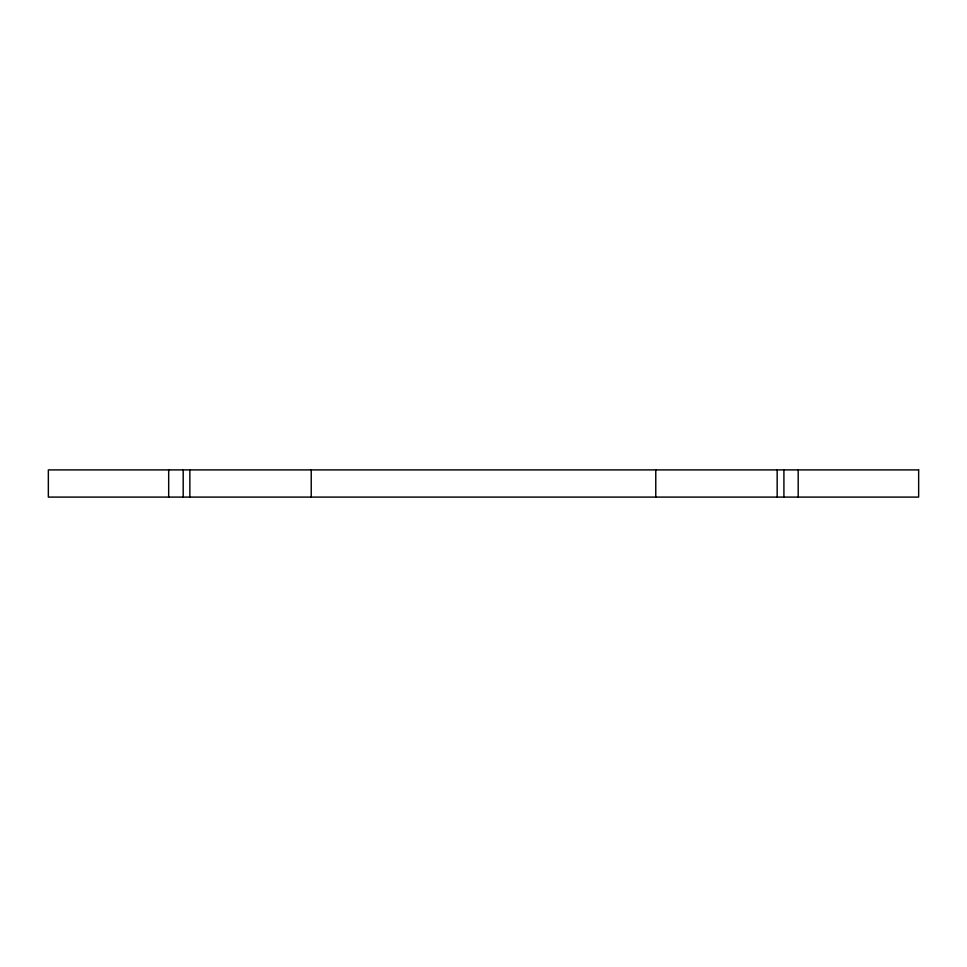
<?xml version="1.0" encoding="UTF-8"?>
<svg xmlns="http://www.w3.org/2000/svg" width="967" height="967" viewBox="0 0 967 967"><rect width="100%" height="100%" fill="white"/><g stroke="black" fill="none" stroke-linecap="round" stroke-linejoin="round"><path stroke-width="1.45" d="M798.198 469.902L798.198 497.098M783.911 469.902L783.911 497.098M777.166 469.902L777.166 497.098M655.771 469.902L655.771 497.098M311.229 469.902L311.229 497.098M189.858 469.902L189.858 497.098M183.198 469.902L183.198 497.098M168.681 469.902L168.681 497.098M918.65 469.902L48.35 469.902L48.35 497.098L918.65 497.098L918.65 469.902"/></g></svg>
